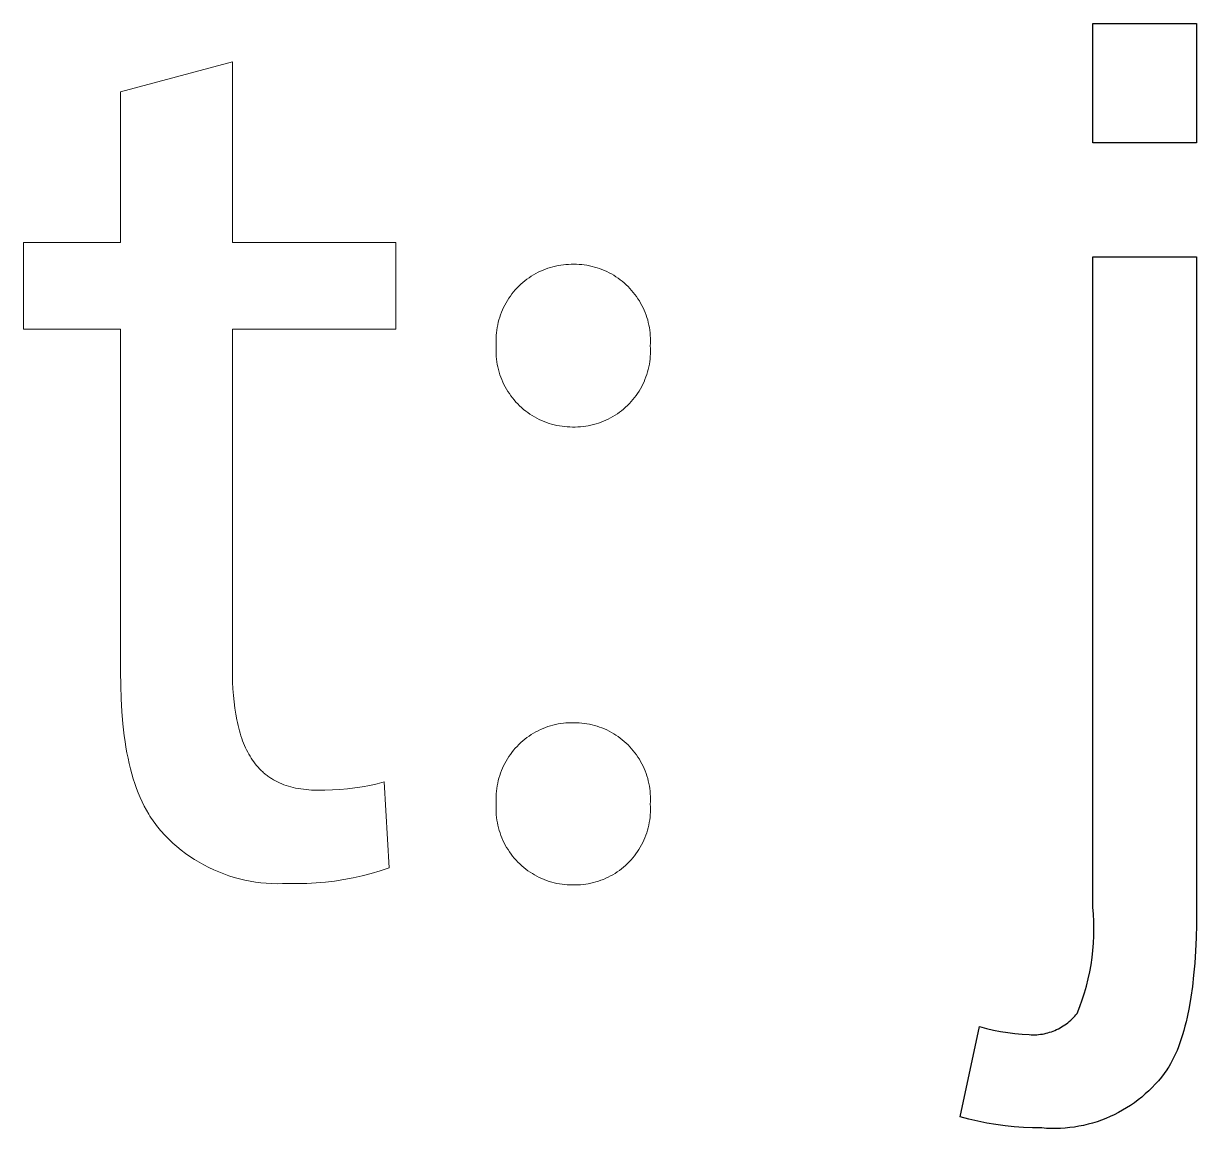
# Model space of a CAD drawing. Header units: millimetres. Extents: x -962 to 3068, y -237 to 2578.
# Drawn here: x 1701 to 1737.47, y -67.96 to -33.6 of the extents above; entities that cross this region are included whole.
import ezdxf

# ---------------------------------------------------------------- set-up
doc = ezdxf.new("R2010")
doc.units = ezdxf.units.MM
doc.header["$MEASUREMENT"] = 0
doc.layers.add('Domyślny', color=7, linetype='Continuous', true_color=0x000000)

msp = doc.modelspace()

# ---------------------------------------------------------------- linework, layer by layer
at = {"layer": 'Domyślny'}
for p, q in [((1734.25, -37.306), (1734.25, -33.598)), ((1734.25, -33.598), (1737.474, -33.598)), ((1737.474, -33.598), (1737.474, -37.306)), ((1737.474, -37.306), (1734.25, -37.306)), ((1734.25, -61.07), (1734.25, -40.854)), ((1734.25, -40.854), (1737.474, -40.854)), ((1737.474, -40.854), (1737.474, -61.174)), ((1734.269, -61.295), (1734.25, -61.07)), ((1737.474, -61.174), (1737.471, -61.61)), ((1734.281, -61.52), (1734.269, -61.295)), ((1734.286, -61.745), (1734.281, -61.52)), ((1737.471, -61.61), (1737.46, -62.029)), ((1734.272, -62.195), (1734.283, -61.97)), ((1734.283, -61.97), (1734.286, -61.745)), ((1734.254, -62.419), (1734.272, -62.195)), ((1737.46, -62.029), (1737.442, -62.431)), ((1734.196, -62.866), (1734.229, -62.643)), ((1734.229, -62.643), (1734.254, -62.419)), ((1737.442, -62.431), (1737.417, -62.816)), ((1734.107, -63.307), (1734.155, -63.087)), ((1734.155, -63.087), (1734.196, -62.866)), ((1737.417, -62.816), (1737.385, -63.185)), ((1734.052, -63.526), (1734.107, -63.307)), ((1737.385, -63.185), (1737.345, -63.536)), ((1733.92, -63.956), (1733.99, -63.742)), ((1733.99, -63.742), (1734.052, -63.526)), ((1737.345, -63.536), (1737.298, -63.871)), ((1733.76, -64.377), (1733.844, -64.168)), ((1733.844, -64.168), (1733.92, -63.956)), ((1737.245, -64.189), (1737.183, -64.49)), ((1737.298, -63.871), (1737.245, -64.189)), ((1733.561, -64.591), (1733.604, -64.551)), ((1733.604, -64.551), (1733.645, -64.509)), ((1733.645, -64.509), (1733.685, -64.467)), ((1733.685, -64.467), (1733.723, -64.422)), ((1733.723, -64.422), (1733.76, -64.377)), ((1737.183, -64.49), (1737.15, -64.635)), ((1730.121, -67.59), (1730.73, -64.784)), ((1730.73, -64.784), (1730.946, -64.843)), ((1730.946, -64.843), (1731.164, -64.894)), ((1731.164, -64.894), (1731.383, -64.938)), ((1733.018, -64.927), (1733.072, -64.905)), ((1733.072, -64.905), (1733.125, -64.881)), ((1733.125, -64.881), (1733.178, -64.856)), ((1733.178, -64.856), (1733.229, -64.828)), ((1733.229, -64.828), (1733.28, -64.799)), ((1733.28, -64.799), (1733.33, -64.769)), ((1733.33, -64.769), (1733.379, -64.736)), ((1733.379, -64.736), (1733.426, -64.702)), ((1733.426, -64.702), (1733.472, -64.667)), ((1733.472, -64.667), (1733.518, -64.63)), ((1733.518, -64.63), (1733.561, -64.591)), ((1737.078, -64.911), (1737.04, -65.042)), ((1737.115, -64.775), (1737.078, -64.911)), ((1737.15, -64.635), (1737.115, -64.775)), ((1731.383, -64.938), (1731.604, -64.974)), ((1731.604, -64.974), (1731.826, -65.003)), ((1731.826, -65.003), (1732.049, -65.025)), ((1732.049, -65.025), (1732.272, -65.038)), ((1732.272, -65.038), (1732.331, -65.041)), ((1732.331, -65.041), (1732.389, -65.043)), ((1732.389, -65.043), (1732.447, -65.042)), ((1732.447, -65.042), (1732.506, -65.039)), ((1732.506, -65.039), (1732.564, -65.034)), ((1732.564, -65.034), (1732.622, -65.028)), ((1732.622, -65.028), (1732.68, -65.019)), ((1732.68, -65.019), (1732.737, -65.009)), ((1732.737, -65.009), (1732.794, -64.996)), ((1732.794, -64.996), (1732.851, -64.982)), ((1732.851, -64.982), (1732.907, -64.965)), ((1732.907, -64.965), (1732.963, -64.947)), ((1732.963, -64.947), (1733.018, -64.927)), ((1736.999, -65.17), (1736.957, -65.293)), ((1737.04, -65.042), (1736.999, -65.17)), ((1736.82, -65.637), (1736.77, -65.743)), ((1736.867, -65.526), (1736.82, -65.637)), ((1736.913, -65.412), (1736.867, -65.526)), ((1736.957, -65.293), (1736.913, -65.412)), ((1736.666, -65.943), (1736.611, -66.037)), ((1736.719, -65.845), (1736.666, -65.943)), ((1736.77, -65.743), (1736.719, -65.845)), ((1736.381, -66.359), (1736.288, -66.47)), ((1736.47, -66.244), (1736.381, -66.359)), ((1736.555, -66.127), (1736.47, -66.244)), ((1736.583, -66.082), (1736.555, -66.127)), ((1736.611, -66.037), (1736.583, -66.082)), ((1736.091, -66.684), (1735.988, -66.785)), ((1736.192, -66.579), (1736.091, -66.684)), ((1736.288, -66.47), (1736.192, -66.579)), ((1735.657, -67.068), (1735.541, -67.155)), ((1735.77, -66.978), (1735.657, -67.068)), ((1735.881, -66.883), (1735.77, -66.978)), ((1735.988, -66.785), (1735.881, -66.883)), ((1735.048, -67.46), (1734.918, -67.526)), ((1735.175, -67.39), (1735.048, -67.46)), ((1735.299, -67.316), (1735.175, -67.39)), ((1735.421, -67.237), (1735.299, -67.316)), ((1735.541, -67.155), (1735.421, -67.237)), ((1730.397, -67.664), (1730.121, -67.59)), ((1730.676, -67.729), (1730.397, -67.664)), ((1730.956, -67.786), (1730.676, -67.729)), ((1731.238, -67.834), (1730.956, -67.786)), ((1731.521, -67.873), (1731.238, -67.834)), ((1734.102, -67.825), (1733.961, -67.858)), ((1734.242, -67.787), (1734.102, -67.825)), ((1734.381, -67.744), (1734.242, -67.787)), ((1734.518, -67.696), (1734.381, -67.744)), ((1734.653, -67.644), (1734.518, -67.696)), ((1734.787, -67.587), (1734.653, -67.644)), ((1734.918, -67.526), (1734.787, -67.587)), ((1731.806, -67.903), (1731.521, -67.873)), ((1732.091, -67.924), (1731.806, -67.903)), ((1732.377, -67.937), (1732.091, -67.924)), ((1732.663, -67.94), (1732.377, -67.937)), ((1732.807, -67.951), (1732.663, -67.94)), ((1732.952, -67.957), (1732.807, -67.951)), ((1733.097, -67.957), (1732.952, -67.957)), ((1733.243, -67.953), (1733.097, -67.957)), ((1733.387, -67.944), (1733.243, -67.953)), ((1733.532, -67.93), (1733.387, -67.944)), ((1733.676, -67.911), (1733.532, -67.93)), ((1733.819, -67.887), (1733.676, -67.911)), ((1733.961, -67.858), (1733.819, -67.887))]:
    msp.add_line(p, q, dxfattribs=at)
at = {"layer": 'Domyślny', "color": 18, "lineweight": 15, "true_color": 0x000000}
for p, q in [((1704.019, -35.721), (1707.495, -34.795)), ((1707.495, -34.795), (1707.495, -40.405)), ((1704.019, -40.405), (1704.019, -35.721)), ((1700.999, -43.102), (1700.999, -40.405)), ((1700.999, -40.405), (1704.019, -40.405)), ((1707.495, -40.405), (1712.581, -40.405)), ((1712.581, -40.405), (1712.581, -43.102)), ((1717.23, -41.237), (1717.307, -41.209)), ((1717.307, -41.209), (1717.385, -41.185)), ((1717.385, -41.185), (1717.464, -41.162)), ((1717.464, -41.162), (1717.544, -41.143)), ((1717.544, -41.143), (1717.624, -41.126)), ((1717.624, -41.126), (1717.705, -41.112)), ((1717.705, -41.112), (1717.787, -41.101)), ((1717.787, -41.101), (1717.868, -41.093)), ((1717.868, -41.093), (1717.95, -41.088)), ((1717.95, -41.088), (1718.032, -41.085)), ((1718.032, -41.085), (1718.114, -41.085)), ((1718.114, -41.085), (1718.196, -41.086)), ((1718.196, -41.086), (1718.277, -41.09)), ((1718.277, -41.09), (1718.358, -41.097)), ((1718.358, -41.097), (1718.438, -41.106)), ((1718.438, -41.106), (1718.519, -41.118)), ((1718.519, -41.118), (1718.599, -41.133)), ((1718.599, -41.133), (1718.678, -41.151)), ((1718.678, -41.151), (1718.757, -41.171)), ((1718.757, -41.171), (1718.834, -41.194)), ((1718.834, -41.194), (1718.912, -41.22)), ((1716.59, -41.6), (1716.655, -41.55)), ((1716.655, -41.55), (1716.722, -41.502)), ((1716.722, -41.502), (1716.79, -41.457)), ((1716.79, -41.457), (1716.86, -41.414)), ((1716.86, -41.414), (1716.932, -41.374)), ((1716.932, -41.374), (1717.004, -41.336)), ((1717.004, -41.336), (1717.078, -41.3)), ((1717.078, -41.3), (1717.154, -41.267)), ((1717.154, -41.267), (1717.23, -41.237)), ((1718.912, -41.22), (1718.988, -41.248)), ((1718.988, -41.248), (1719.063, -41.279)), ((1719.063, -41.279), (1719.137, -41.313)), ((1719.137, -41.313), (1719.21, -41.349)), ((1719.21, -41.349), (1719.281, -41.387)), ((1719.281, -41.387), (1719.351, -41.428)), ((1719.351, -41.428), (1719.42, -41.471)), ((1719.42, -41.471), (1719.488, -41.517)), ((1719.488, -41.517), (1719.553, -41.565)), ((1719.553, -41.565), (1719.617, -41.615)), ((1716.187, -42.008), (1716.239, -41.944)), ((1716.239, -41.944), (1716.292, -41.882)), ((1716.292, -41.882), (1716.348, -41.821)), ((1716.348, -41.821), (1716.405, -41.763)), ((1716.405, -41.763), (1716.465, -41.706)), ((1716.465, -41.706), (1716.526, -41.652)), ((1716.526, -41.652), (1716.59, -41.6)), ((1719.617, -41.615), (1719.679, -41.667)), ((1719.679, -41.667), (1719.74, -41.721)), ((1719.74, -41.721), (1719.798, -41.778)), ((1719.798, -41.778), (1719.855, -41.836)), ((1719.855, -41.836), (1719.909, -41.896)), ((1719.909, -41.896), (1719.962, -41.958)), ((1715.966, -42.353), (1716.005, -42.281)), ((1716.005, -42.281), (1716.047, -42.21)), ((1716.047, -42.21), (1716.092, -42.141)), ((1716.092, -42.141), (1716.138, -42.074)), ((1716.138, -42.074), (1716.187, -42.008)), ((1719.962, -41.958), (1720.012, -42.022)), ((1720.012, -42.022), (1720.06, -42.088)), ((1720.06, -42.088), (1720.106, -42.155)), ((1720.106, -42.155), (1720.149, -42.223)), ((1720.149, -42.223), (1720.19, -42.293)), ((1720.19, -42.293), (1720.229, -42.365)), ((1715.807, -42.731), (1715.834, -42.653)), ((1715.834, -42.653), (1715.863, -42.576)), ((1715.863, -42.576), (1715.895, -42.501)), ((1715.895, -42.501), (1715.929, -42.426)), ((1715.929, -42.426), (1715.966, -42.353)), ((1720.229, -42.365), (1720.265, -42.438)), ((1720.265, -42.438), (1720.299, -42.512)), ((1720.299, -42.512), (1720.33, -42.587)), ((1720.33, -42.587), (1720.358, -42.663)), ((1720.358, -42.663), (1720.384, -42.74)), ((1715.728, -43.049), (1715.744, -42.969)), ((1715.744, -42.969), (1715.762, -42.889)), ((1715.762, -42.889), (1715.783, -42.809)), ((1715.783, -42.809), (1715.807, -42.731)), ((1720.384, -42.74), (1720.408, -42.818)), ((1720.408, -42.818), (1720.428, -42.896)), ((1720.428, -42.896), (1720.446, -42.975)), ((1720.446, -42.975), (1720.461, -43.055)), ((1704.019, -43.102), (1700.999, -43.102)), ((1704.019, -53.758), (1704.019, -43.102)), ((1712.581, -43.102), (1707.495, -43.102)), ((1707.495, -43.102), (1707.495, -53.638)), ((1715.693, -43.458), (1715.694, -43.376)), ((1715.694, -43.376), (1715.699, -43.294)), ((1715.699, -43.294), (1715.706, -43.212)), ((1715.706, -43.212), (1715.716, -43.13)), ((1715.716, -43.13), (1715.728, -43.049)), ((1720.461, -43.055), (1720.474, -43.135)), ((1720.474, -43.135), (1720.483, -43.216)), ((1720.483, -43.216), (1720.49, -43.297)), ((1720.49, -43.297), (1720.494, -43.378)), ((1720.494, -43.378), (1720.496, -43.459)), ((1715.694, -43.54), (1715.693, -43.458)), ((1715.699, -43.622), (1715.694, -43.54)), ((1715.694, -43.787), (1715.695, -43.704)), ((1715.695, -43.704), (1715.699, -43.622)), ((1720.494, -43.541), (1720.49, -43.622)), ((1720.49, -43.622), (1720.494, -43.704)), ((1720.496, -43.459), (1720.494, -43.541)), ((1720.494, -43.704), (1720.495, -43.786)), ((1715.696, -43.87), (1715.694, -43.787)), ((1715.701, -43.952), (1715.696, -43.87)), ((1715.709, -44.034), (1715.701, -43.952)), ((1715.719, -44.116), (1715.709, -44.034)), ((1715.733, -44.198), (1715.719, -44.116)), ((1720.473, -44.112), (1720.46, -44.193)), ((1720.483, -44.031), (1720.473, -44.112)), ((1720.49, -43.949), (1720.483, -44.031)), ((1720.494, -43.867), (1720.49, -43.949)), ((1720.495, -43.786), (1720.494, -43.867)), ((1715.749, -44.279), (1715.733, -44.198)), ((1715.768, -44.359), (1715.749, -44.279)), ((1715.79, -44.439), (1715.768, -44.359)), ((1715.815, -44.518), (1715.79, -44.439)), ((1720.405, -44.432), (1720.381, -44.511)), ((1720.426, -44.353), (1720.405, -44.432)), ((1720.444, -44.273), (1720.426, -44.353)), ((1720.46, -44.193), (1720.444, -44.273)), ((1715.842, -44.596), (1715.815, -44.518)), ((1715.872, -44.673), (1715.842, -44.596)), ((1715.905, -44.749), (1715.872, -44.673)), ((1715.94, -44.823), (1715.905, -44.749)), ((1715.978, -44.897), (1715.94, -44.823)), ((1720.259, -44.815), (1720.222, -44.888)), ((1720.294, -44.74), (1720.259, -44.815)), ((1720.325, -44.665), (1720.294, -44.74)), ((1720.355, -44.588), (1720.325, -44.665)), ((1720.381, -44.511), (1720.355, -44.588)), ((1716.019, -44.969), (1715.978, -44.897)), ((1716.062, -45.039), (1716.019, -44.969)), ((1716.107, -45.108), (1716.062, -45.039)), ((1716.155, -45.176), (1716.107, -45.108)), ((1716.205, -45.241), (1716.155, -45.176)), ((1720.049, -45.166), (1720, -45.231)), ((1720.096, -45.099), (1720.049, -45.166)), ((1720.141, -45.03), (1720.096, -45.099)), ((1720.183, -44.959), (1720.141, -45.03)), ((1720.222, -44.888), (1720.183, -44.959)), ((1716.257, -45.305), (1716.205, -45.241)), ((1716.312, -45.368), (1716.257, -45.305)), ((1716.369, -45.428), (1716.312, -45.368)), ((1716.427, -45.486), (1716.369, -45.428)), ((1716.488, -45.542), (1716.427, -45.486)), ((1716.55, -45.596), (1716.488, -45.542)), ((1719.661, -45.586), (1719.598, -45.638)), ((1719.723, -45.532), (1719.661, -45.586)), ((1719.782, -45.476), (1719.723, -45.532)), ((1719.84, -45.418), (1719.782, -45.476)), ((1719.896, -45.357), (1719.84, -45.418)), ((1719.949, -45.295), (1719.896, -45.357)), ((1720, -45.231), (1719.949, -45.295)), ((1716.615, -45.648), (1716.55, -45.596)), ((1716.681, -45.697), (1716.615, -45.648)), ((1716.749, -45.744), (1716.681, -45.697)), ((1716.818, -45.789), (1716.749, -45.744)), ((1716.889, -45.831), (1716.818, -45.789)), ((1716.962, -45.871), (1716.889, -45.831)), ((1717.036, -45.908), (1716.962, -45.871)), ((1717.111, -45.943), (1717.036, -45.908)), ((1717.187, -45.975), (1717.111, -45.943)), ((1719.109, -45.935), (1719.034, -45.968)), ((1719.183, -45.9), (1719.109, -45.935)), ((1719.256, -45.862), (1719.183, -45.9)), ((1719.327, -45.822), (1719.256, -45.862)), ((1719.397, -45.78), (1719.327, -45.822)), ((1719.466, -45.735), (1719.397, -45.78)), ((1719.532, -45.687), (1719.466, -45.735)), ((1719.598, -45.638), (1719.532, -45.687)), ((1717.264, -46.004), (1717.187, -45.975)), ((1717.342, -46.031), (1717.264, -46.004)), ((1717.421, -46.055), (1717.342, -46.031)), ((1717.501, -46.076), (1717.421, -46.055)), ((1717.582, -46.094), (1717.501, -46.076)), ((1717.663, -46.11), (1717.582, -46.094)), ((1717.745, -46.123), (1717.663, -46.11)), ((1717.827, -46.132), (1717.745, -46.123)), ((1717.909, -46.139), (1717.827, -46.132)), ((1717.992, -46.144), (1717.909, -46.139)), ((1718.074, -46.145), (1717.992, -46.144)), ((1718.156, -46.146), (1718.074, -46.145)), ((1718.238, -46.143), (1718.156, -46.146)), ((1718.32, -46.138), (1718.238, -46.143)), ((1718.401, -46.131), (1718.32, -46.138)), ((1718.482, -46.12), (1718.401, -46.131)), ((1718.563, -46.106), (1718.482, -46.12)), ((1718.644, -46.09), (1718.563, -46.106)), ((1718.723, -46.071), (1718.644, -46.09)), ((1718.802, -46.049), (1718.723, -46.071)), ((1718.88, -46.025), (1718.802, -46.049)), ((1718.958, -45.998), (1718.88, -46.025)), ((1719.034, -45.968), (1718.958, -45.998)), ((1704.023, -54.182), (1704.019, -53.758)), ((1707.495, -53.638), (1707.497, -53.861)), ((1707.497, -53.861), (1707.503, -54.078)), ((1704.036, -54.593), (1704.023, -54.182)), ((1707.503, -54.078), (1707.513, -54.289)), ((1707.513, -54.289), (1707.528, -54.494)), ((1704.059, -54.99), (1704.036, -54.593)), ((1707.528, -54.494), (1707.547, -54.693)), ((1707.547, -54.693), (1707.571, -54.885)), ((1704.091, -55.374), (1704.059, -54.99)), ((1707.571, -54.885), (1707.599, -55.071)), ((1707.599, -55.071), (1707.632, -55.25)), ((1704.134, -55.744), (1704.091, -55.374)), ((1707.632, -55.25), (1707.651, -55.337)), ((1707.651, -55.337), (1707.67, -55.423)), ((1707.67, -55.423), (1707.691, -55.507)), ((1717.307, -55.462), (1717.385, -55.437)), ((1717.385, -55.437), (1717.464, -55.415)), ((1717.464, -55.415), (1717.544, -55.396)), ((1717.544, -55.396), (1717.624, -55.379)), ((1717.624, -55.379), (1717.705, -55.365)), ((1717.705, -55.365), (1717.787, -55.354)), ((1717.787, -55.354), (1717.868, -55.346)), ((1717.868, -55.346), (1717.95, -55.34)), ((1717.95, -55.34), (1718.032, -55.338)), ((1718.032, -55.338), (1718.114, -55.338)), ((1718.114, -55.338), (1718.196, -55.339)), ((1718.196, -55.339), (1718.277, -55.343)), ((1718.277, -55.343), (1718.358, -55.35)), ((1718.358, -55.35), (1718.438, -55.359)), ((1718.438, -55.359), (1718.519, -55.371)), ((1718.519, -55.371), (1718.599, -55.386)), ((1718.599, -55.386), (1718.678, -55.404)), ((1718.678, -55.404), (1718.757, -55.424)), ((1718.757, -55.424), (1718.834, -55.447)), ((1704.159, -55.924), (1704.134, -55.744)), ((1707.691, -55.507), (1707.713, -55.589)), ((1707.713, -55.589), (1707.737, -55.669)), ((1707.737, -55.669), (1707.761, -55.748)), ((1707.761, -55.748), (1707.787, -55.825)), ((1716.59, -55.853), (1716.655, -55.803)), ((1716.655, -55.803), (1716.722, -55.755)), ((1716.722, -55.755), (1716.79, -55.71)), ((1716.79, -55.71), (1716.86, -55.667)), ((1716.86, -55.667), (1716.932, -55.626)), ((1716.932, -55.626), (1717.004, -55.588)), ((1717.004, -55.588), (1717.078, -55.553)), ((1717.078, -55.553), (1717.154, -55.52)), ((1717.154, -55.52), (1717.23, -55.49)), ((1717.23, -55.49), (1717.307, -55.462)), ((1718.834, -55.447), (1718.912, -55.473)), ((1718.912, -55.473), (1718.988, -55.501)), ((1718.988, -55.501), (1719.063, -55.532)), ((1719.063, -55.532), (1719.137, -55.565)), ((1719.137, -55.565), (1719.21, -55.601)), ((1719.21, -55.601), (1719.281, -55.64)), ((1719.281, -55.64), (1719.351, -55.681)), ((1719.351, -55.681), (1719.42, -55.724)), ((1719.42, -55.724), (1719.488, -55.769)), ((1719.488, -55.769), (1719.553, -55.817)), ((1704.187, -56.1), (1704.159, -55.924)), ((1704.218, -56.273), (1704.187, -56.1)), ((1707.787, -55.825), (1707.815, -55.901)), ((1707.815, -55.901), (1707.843, -55.975)), ((1707.843, -55.975), (1707.873, -56.047)), ((1707.873, -56.047), (1707.904, -56.117)), ((1707.904, -56.117), (1707.937, -56.186)), ((1716.239, -56.197), (1716.292, -56.134)), ((1716.292, -56.134), (1716.348, -56.074)), ((1716.348, -56.074), (1716.405, -56.015)), ((1716.405, -56.015), (1716.465, -55.959)), ((1716.465, -55.959), (1716.526, -55.905)), ((1716.526, -55.905), (1716.59, -55.853)), ((1719.553, -55.817), (1719.617, -55.867)), ((1719.617, -55.867), (1719.679, -55.92)), ((1719.679, -55.92), (1719.74, -55.974)), ((1719.74, -55.974), (1719.798, -56.03)), ((1719.798, -56.03), (1719.855, -56.089)), ((1719.855, -56.089), (1719.909, -56.149)), ((1719.909, -56.149), (1719.962, -56.211)), ((1704.252, -56.442), (1704.218, -56.273)), ((1704.288, -56.608), (1704.252, -56.442)), ((1707.937, -56.186), (1707.971, -56.252)), ((1707.971, -56.252), (1708.007, -56.318)), ((1708.007, -56.318), (1708.044, -56.381)), ((1708.044, -56.381), (1708.082, -56.442)), ((1708.082, -56.442), (1708.122, -56.502)), ((1708.122, -56.502), (1708.163, -56.56)), ((1715.966, -56.606), (1716.005, -56.534)), ((1716.005, -56.534), (1716.047, -56.463)), ((1716.047, -56.463), (1716.092, -56.394)), ((1716.092, -56.394), (1716.138, -56.327)), ((1716.138, -56.327), (1716.187, -56.261)), ((1716.187, -56.261), (1716.239, -56.197)), ((1719.962, -56.211), (1720.012, -56.275)), ((1720.012, -56.275), (1720.06, -56.34)), ((1720.06, -56.34), (1720.106, -56.407)), ((1720.106, -56.407), (1720.149, -56.476)), ((1720.149, -56.476), (1720.19, -56.546)), ((1704.327, -56.77), (1704.288, -56.608)), ((1704.37, -56.928), (1704.327, -56.77)), ((1708.163, -56.56), (1708.205, -56.617)), ((1708.205, -56.617), (1708.249, -56.671)), ((1708.249, -56.671), (1708.295, -56.724)), ((1708.295, -56.724), (1708.342, -56.775)), ((1708.342, -56.775), (1708.391, -56.824)), ((1708.391, -56.824), (1708.441, -56.871)), ((1708.441, -56.871), (1708.467, -56.894)), ((1708.467, -56.894), (1708.493, -56.916)), ((1715.834, -56.906), (1715.863, -56.829)), ((1715.863, -56.829), (1715.895, -56.753)), ((1715.895, -56.753), (1715.929, -56.679)), ((1715.929, -56.679), (1715.966, -56.606)), ((1720.19, -56.546), (1720.229, -56.618)), ((1720.229, -56.618), (1720.265, -56.69)), ((1720.265, -56.69), (1720.299, -56.764)), ((1720.299, -56.764), (1720.33, -56.839)), ((1720.33, -56.839), (1720.358, -56.915)), ((1704.415, -57.082), (1704.37, -56.928)), ((1704.464, -57.233), (1704.415, -57.082)), ((1704.515, -57.38), (1704.464, -57.233)), ((1708.493, -56.916), (1708.519, -56.938)), ((1708.519, -56.938), (1708.546, -56.96)), ((1708.546, -56.96), (1708.573, -56.981)), ((1708.573, -56.981), (1708.601, -57.001)), ((1708.601, -57.001), (1708.629, -57.022)), ((1708.629, -57.022), (1708.657, -57.041)), ((1708.657, -57.041), (1708.686, -57.06)), ((1708.686, -57.06), (1708.715, -57.079)), ((1708.715, -57.079), (1708.745, -57.098)), ((1708.745, -57.098), (1708.775, -57.115)), ((1708.775, -57.115), (1708.836, -57.15)), ((1708.836, -57.15), (1708.899, -57.182)), ((1708.899, -57.182), (1708.963, -57.212)), ((1708.963, -57.212), (1709.03, -57.241)), ((1709.03, -57.241), (1709.097, -57.267)), ((1711.764, -57.288), (1711.992, -57.238)), ((1711.992, -57.238), (1712.219, -57.181)), ((1712.219, -57.181), (1712.366, -59.851)), ((1715.728, -57.302), (1715.744, -57.221)), ((1715.744, -57.221), (1715.762, -57.141)), ((1715.762, -57.141), (1715.783, -57.062)), ((1715.783, -57.062), (1715.807, -56.984)), ((1715.807, -56.984), (1715.834, -56.906)), ((1720.358, -56.915), (1720.384, -56.992)), ((1720.384, -56.992), (1720.408, -57.07)), ((1720.408, -57.07), (1720.428, -57.149)), ((1720.428, -57.149), (1720.446, -57.228)), ((1720.446, -57.228), (1720.461, -57.308)), ((1704.57, -57.524), (1704.515, -57.38)), ((1704.629, -57.663), (1704.57, -57.524)), ((1709.097, -57.267), (1709.167, -57.292)), ((1709.167, -57.292), (1709.238, -57.315)), ((1709.238, -57.315), (1709.311, -57.336)), ((1709.311, -57.336), (1709.386, -57.355)), ((1709.386, -57.355), (1709.462, -57.371)), ((1709.462, -57.371), (1709.541, -57.386)), ((1709.541, -57.386), (1709.621, -57.399)), ((1709.621, -57.399), (1709.702, -57.41)), ((1709.702, -57.41), (1709.786, -57.419)), ((1709.786, -57.419), (1709.871, -57.427)), ((1709.871, -57.427), (1709.959, -57.432)), ((1709.959, -57.432), (1710.048, -57.435)), ((1710.048, -57.435), (1710.139, -57.436)), ((1710.139, -57.436), (1710.372, -57.437)), ((1710.372, -57.437), (1710.606, -57.43)), ((1710.606, -57.43), (1710.839, -57.417)), ((1710.839, -57.417), (1711.072, -57.396)), ((1711.072, -57.396), (1711.304, -57.367)), ((1711.304, -57.367), (1711.534, -57.331)), ((1711.534, -57.331), (1711.764, -57.288)), ((1715.693, -57.71), (1715.694, -57.628)), ((1715.694, -57.628), (1715.699, -57.546)), ((1715.699, -57.546), (1715.706, -57.465)), ((1715.706, -57.465), (1715.716, -57.383)), ((1715.716, -57.383), (1715.728, -57.302)), ((1720.461, -57.308), (1720.474, -57.388)), ((1720.474, -57.388), (1720.483, -57.469)), ((1720.483, -57.469), (1720.49, -57.55)), ((1720.49, -57.55), (1720.494, -57.631)), ((1720.494, -57.631), (1720.496, -57.712)), ((1704.69, -57.799), (1704.629, -57.663)), ((1704.755, -57.931), (1704.69, -57.799)), ((1704.823, -58.059), (1704.755, -57.931)), ((1715.694, -57.792), (1715.693, -57.71)), ((1715.699, -57.874), (1715.694, -57.792)), ((1715.695, -57.957), (1715.699, -57.874)), ((1715.695, -58.039), (1715.695, -57.957)), ((1720.494, -57.793), (1720.49, -57.874)), ((1720.49, -57.874), (1720.494, -57.956)), ((1720.496, -57.712), (1720.494, -57.793)), ((1720.494, -57.956), (1720.495, -58.038)), ((1704.895, -58.183), (1704.823, -58.059)), ((1704.932, -58.244), (1704.895, -58.183)), ((1704.97, -58.304), (1704.932, -58.244)), ((1705.009, -58.362), (1704.97, -58.304)), ((1715.697, -58.121), (1715.695, -58.039)), ((1715.702, -58.204), (1715.697, -58.121)), ((1715.71, -58.286), (1715.702, -58.204)), ((1715.721, -58.367), (1715.71, -58.286)), ((1720.481, -58.282), (1720.471, -58.363)), ((1720.488, -58.201), (1720.481, -58.282)), ((1720.493, -58.119), (1720.488, -58.201)), ((1720.495, -58.038), (1720.493, -58.119)), ((1705.049, -58.42), (1705.009, -58.362)), ((1705.09, -58.476), (1705.049, -58.42)), ((1705.131, -58.532), (1705.09, -58.476)), ((1705.174, -58.587), (1705.131, -58.532)), ((1705.217, -58.64), (1705.174, -58.587)), ((1705.262, -58.693), (1705.217, -58.64)), ((1705.307, -58.745), (1705.262, -58.693)), ((1715.735, -58.448), (1715.721, -58.367)), ((1715.752, -58.529), (1715.735, -58.448)), ((1715.771, -58.609), (1715.752, -58.529)), ((1715.793, -58.689), (1715.771, -58.609)), ((1715.818, -58.767), (1715.793, -58.689)), ((1720.402, -58.682), (1720.378, -58.76)), ((1720.424, -58.603), (1720.402, -58.682)), ((1720.442, -58.524), (1720.424, -58.603)), ((1720.458, -58.444), (1720.442, -58.524)), ((1720.471, -58.363), (1720.458, -58.444)), ((1705.354, -58.795), (1705.307, -58.745)), ((1705.401, -58.845), (1705.354, -58.795)), ((1705.521, -58.965), (1705.401, -58.845)), ((1705.644, -59.081), (1705.521, -58.965)), ((1705.772, -59.192), (1705.644, -59.081)), ((1715.845, -58.845), (1715.818, -58.767)), ((1715.876, -58.921), (1715.845, -58.845)), ((1715.909, -58.997), (1715.876, -58.921)), ((1715.944, -59.071), (1715.909, -58.997)), ((1715.982, -59.144), (1715.944, -59.071)), ((1720.256, -59.063), (1720.218, -59.135)), ((1720.29, -58.989), (1720.256, -59.063)), ((1720.322, -58.914), (1720.29, -58.989)), ((1720.351, -58.837), (1720.322, -58.914)), ((1720.378, -58.76), (1720.351, -58.837)), ((1705.903, -59.299), (1705.772, -59.192)), ((1706.038, -59.401), (1705.903, -59.299)), ((1706.177, -59.499), (1706.038, -59.401)), ((1716.023, -59.216), (1715.982, -59.144)), ((1716.066, -59.286), (1716.023, -59.216)), ((1716.111, -59.355), (1716.066, -59.286)), ((1716.159, -59.422), (1716.111, -59.355)), ((1716.209, -59.487), (1716.159, -59.422)), ((1720.045, -59.412), (1719.996, -59.478)), ((1720.092, -59.345), (1720.045, -59.412)), ((1720.137, -59.277), (1720.092, -59.345)), ((1720.179, -59.207), (1720.137, -59.277)), ((1720.218, -59.135), (1720.179, -59.207)), ((1706.319, -59.592), (1706.177, -59.499)), ((1706.464, -59.679), (1706.319, -59.592)), ((1706.611, -59.762), (1706.464, -59.679)), ((1706.762, -59.84), (1706.611, -59.762)), ((1716.261, -59.551), (1716.209, -59.487)), ((1716.316, -59.613), (1716.261, -59.551)), ((1716.372, -59.673), (1716.316, -59.613)), ((1716.431, -59.73), (1716.372, -59.673)), ((1716.492, -59.786), (1716.431, -59.73)), ((1716.554, -59.84), (1716.492, -59.786)), ((1719.719, -59.776), (1719.657, -59.83)), ((1719.778, -59.72), (1719.719, -59.776)), ((1719.836, -59.663), (1719.778, -59.72)), ((1719.892, -59.603), (1719.836, -59.663)), ((1719.945, -59.541), (1719.892, -59.603)), ((1719.996, -59.478), (1719.945, -59.541)), ((1706.915, -59.912), (1706.762, -59.84)), ((1707.071, -59.979), (1706.915, -59.912)), ((1707.229, -60.04), (1707.071, -59.979)), ((1707.389, -60.096), (1707.229, -60.04)), ((1707.551, -60.147), (1707.389, -60.096)), ((1707.714, -60.192), (1707.551, -60.147)), ((1711.248, -60.165), (1710.962, -60.219)), ((1711.531, -60.101), (1711.248, -60.165)), ((1711.813, -60.027), (1711.531, -60.101)), ((1712.091, -59.944), (1711.813, -60.027)), ((1712.366, -59.851), (1712.091, -59.944)), ((1716.619, -59.891), (1716.554, -59.84)), ((1716.685, -59.94), (1716.619, -59.891)), ((1716.752, -59.987), (1716.685, -59.94)), ((1716.822, -60.031), (1716.752, -59.987)), ((1716.893, -60.073), (1716.822, -60.031)), ((1716.965, -60.113), (1716.893, -60.073)), ((1717.039, -60.15), (1716.965, -60.113)), ((1717.113, -60.184), (1717.039, -60.15)), ((1719.106, -60.177), (1719.031, -60.209)), ((1719.18, -60.142), (1719.106, -60.177)), ((1719.253, -60.105), (1719.18, -60.142)), ((1719.324, -60.065), (1719.253, -60.105)), ((1719.394, -60.023), (1719.324, -60.065)), ((1719.462, -59.978), (1719.394, -60.023)), ((1719.529, -59.931), (1719.462, -59.978)), ((1719.594, -59.881), (1719.529, -59.931)), ((1719.657, -59.83), (1719.594, -59.881)), ((1707.879, -60.231), (1707.714, -60.192)), ((1708.045, -60.264), (1707.879, -60.231)), ((1708.212, -60.292), (1708.045, -60.264)), ((1708.38, -60.313), (1708.212, -60.292)), ((1708.549, -60.329), (1708.38, -60.313)), ((1708.718, -60.339), (1708.549, -60.329)), ((1708.887, -60.344), (1708.718, -60.339)), ((1709.057, -60.342), (1708.887, -60.344)), ((1709.226, -60.334), (1709.057, -60.342)), ((1709.516, -60.34), (1709.226, -60.334)), ((1709.807, -60.336), (1709.516, -60.34)), ((1710.097, -60.321), (1709.807, -60.336)), ((1710.387, -60.297), (1710.097, -60.321)), ((1710.675, -60.263), (1710.387, -60.297)), ((1710.962, -60.219), (1710.675, -60.263)), ((1717.189, -60.216), (1717.113, -60.184)), ((1717.266, -60.245), (1717.189, -60.216)), ((1717.344, -60.272), (1717.266, -60.245)), ((1717.423, -60.295), (1717.344, -60.272)), ((1717.503, -60.316), (1717.423, -60.295)), ((1717.583, -60.334), (1717.503, -60.316)), ((1717.664, -60.35), (1717.583, -60.334)), ((1717.746, -60.362), (1717.664, -60.35)), ((1717.827, -60.372), (1717.746, -60.362)), ((1717.909, -60.379), (1717.827, -60.372)), ((1717.992, -60.383), (1717.909, -60.379)), ((1718.074, -60.384), (1717.992, -60.383)), ((1718.156, -60.385), (1718.074, -60.384)), ((1718.237, -60.383), (1718.156, -60.385)), ((1718.319, -60.378), (1718.237, -60.383)), ((1718.4, -60.37), (1718.319, -60.378)), ((1718.481, -60.36), (1718.4, -60.37)), ((1718.562, -60.347), (1718.481, -60.36)), ((1718.642, -60.33), (1718.562, -60.347)), ((1718.721, -60.312), (1718.642, -60.33)), ((1718.8, -60.29), (1718.721, -60.312)), ((1718.878, -60.266), (1718.8, -60.29)), ((1718.955, -60.239), (1718.878, -60.266)), ((1719.031, -60.209), (1718.955, -60.239))]:
    msp.add_line(p, q, dxfattribs=at)

doc.saveas('drawing.dxf')
